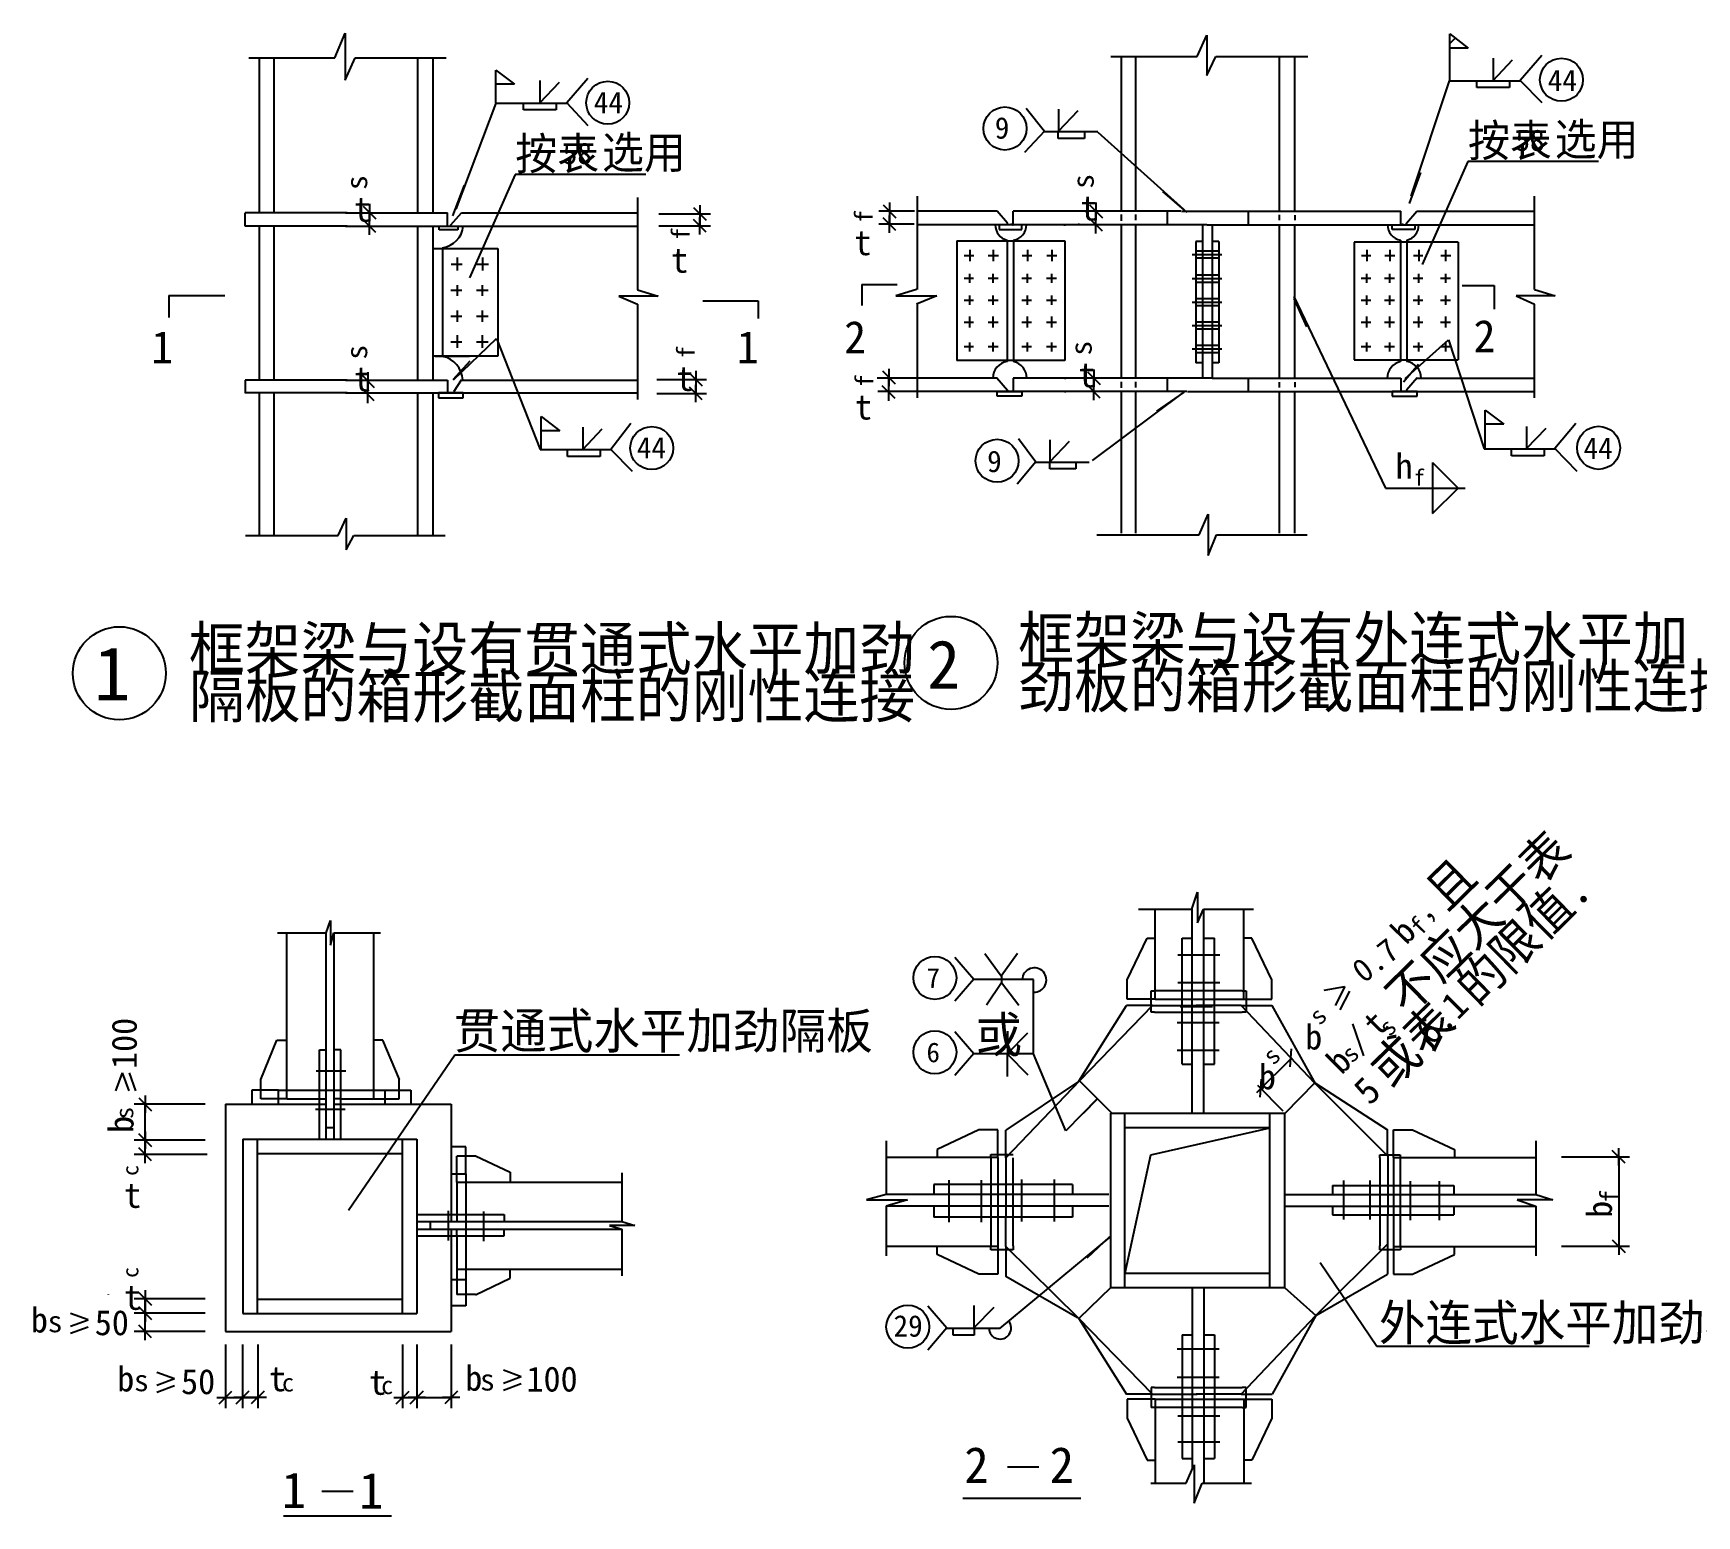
# Model space of a CAD drawing. Header units: metres. Extents: x 2574 to 9904, y 7809 to 11946.
# Drawn here: x 2574 to 7218, y 7809 to 11946 of the extents above; entities that cross this region are included whole.
import ezdxf

# ---------------------------------------------------------------- set-up
doc = ezdxf.new("R2010")
doc.units = ezdxf.units.M
for name, color, linetype in [('BOR', 3, 'Continuous'), ('FRAMING', 2, 'Continuous'), ('HIDDEN', 3, 'Continuous'), ('Z', 4, 'Continuous')]:
    doc.layers.add(name, color=color, linetype=linetype)

# ---------------------------------------------------------------- blocks, each defined once
blk = doc.blocks.new('CC')
blk.add_line((-24.24, 0), (24.24, 0))
at = {"layer": 'FRAMING', "color": 6}
blk.add_line((-17.83, -17.83), (17.83, 17.83), dxfattribs=at)

msp = doc.modelspace()

# ---------------------------------------------------------------- hatches: boundary and pattern name
h = msp.add_hatch()
h.set_pattern_fill('ANSI31', scale=50)
h.paths.add_polyline_path([(6528.82, 11904.52), (6580.38, 11904.52), (6528.82, 11943.9)])
h.paths.add_polyline_path([(6629.66, 10854.3), (6681.22, 10854.3), (6629.66, 10893.68)])
h = msp.add_hatch()
h.set_pattern_fill('ANSI31', scale=50)
h.paths.add_polyline_path([(3866.1, 11842.98), (3866.1, 11803.61), (3917.66, 11803.61)])
h.paths.add_polyline_path([(3992.84, 10836.49), (4044.4, 10836.49), (3992.84, 10875.86)])
at = {"layer": 'HIDDEN'}
h = msp.add_hatch(dxfattribs=at)
h.set_pattern_fill('AR-CONC', scale=20)
h.paths.add_polyline_path([(5622.08, 8486.14), (5622.15, 8486.14), (5693.36, 8814.92), (6027.05, 8890.67), (6027.05, 8891.47), (5622.08, 8891.47)])

# ---------------------------------------------------------------- linework, layer by layer
for p, q in [((3416.1, 11877.72), (3444.69, 11945.94)), ((3444.69, 11945.94), (3444.69, 11815.33)), ((5823.31, 11881.17), (5850.83, 11941.01)), ((5850.83, 11941.01), (5850.83, 11827.76)), ((6528.8, 11944.22), (6580.36, 11904.84)), ((6528.8, 11814.22), (6528.8, 11944.22)), ((6580.36, 11904.84), (6528.8, 11904.84)), ((3176.49, 11877.72), (3416.1, 11877.72)), ((3444.69, 11815.33), (3472.92, 11877.72)), ((3472.92, 11877.72), (3727.01, 11877.72)), ((3866.02, 11843.12), (3917.58, 11803.74)), ((3866.02, 11751.96), (3866.02, 11843.12)), ((5582.62, 11881.17), (5823.31, 11881.17)), ((5850.83, 11827.76), (5875.73, 11881.17)), ((5875.73, 11881.17), (6133.15, 11881.17)), ((6649.75, 11876.31), (6649.75, 11814.22)), ((6649.75, 11814.22), (6704.34, 11871.77)), ((6785.91, 11883.56), (6725.1, 11814.22)), ((3917.58, 11803.74), (3866.02, 11803.74)), ((3988.61, 11814.05), (3988.61, 11751.96)), ((3988.61, 11751.96), (4043.19, 11809.51)), ((4122.89, 11819.72), (4063.95, 11751.96)), ((6421.41, 11491.23), (6528.16, 11813.54)), ((6528.16, 11813.54), (6728.56, 11813.54)), ((6604.39, 11794.51), (6604.39, 11814.22)), ((6695.39, 11814.22), (6695.39, 11794.51)), ((6725.1, 11814.22), (6785.91, 11752.5)), ((3755.3, 11454.71), (3867.01, 11751.28)), ((3867.01, 11751.28), (4067.41, 11751.28)), ((3943.24, 11732.26), (3943.24, 11751.96)), ((4034.24, 11751.96), (4034.24, 11732.26)), ((4063.95, 11751.96), (4122.89, 11688.38)), ((6695.39, 11794.51), (6604.39, 11794.51)), ((4034.24, 11732.26), (3943.24, 11732.26)), ((5346, 11737.38), (5397.76, 11672.44)), ((5436.58, 11734.53), (5436.58, 11672.44)), ((5436.58, 11672.44), (5491.16, 11729.99)), ((5397.76, 11672.44), (5341.98, 11612.96)), ((5396.16, 11671.76), (5546.19, 11671.76)), ((5435.97, 11652.73), (5435.97, 11672.44)), ((5508.79, 11672.44), (5508.79, 11652.73)), ((5546.48, 11670.19), (5795.21, 11447)), ((5508.79, 11652.73), (5435.97, 11652.73)), ((6579.1, 11588.53), (6451.55, 11300.5)), ((3919.38, 11551.93), (3791.83, 11263.89)), ((4261.15, 11487.47), (4261.15, 11229.95)), ((5041.86, 11491.61), (5041.86, 11230.63)), ((6764.12, 11491.61), (6764.12, 11230.63)), ((3512.98, 11446.61), (3512.98, 11447.61)), ((3512.98, 11407.86), (3512.98, 11445.61)), ((4320.57, 11442.38), (4465.49, 11442.38)), ((4435.49, 11443.38), (4435.49, 11444.38)), ((4435.49, 11442.38), (4435.49, 11408.54)), ((5034.95, 11449.21), (4934.59, 11449.21)), ((4964.59, 11450.21), (4964.59, 11451.21)), ((4964.59, 11449.21), (4964.59, 11413.38)), ((5521.37, 11449.03), (5511.22, 11449.03)), ((5541.22, 11450.03), (5541.22, 11451.03)), ((5541.22, 11411.27), (5541.22, 11449.03)), ((3512.98, 11406.86), (3512.98, 11405.86)), ((4320.57, 11408.54), (4465.49, 11408.54)), ((4435.49, 11407.54), (4435.49, 11406.54)), ((5033.57, 11413.38), (4934.59, 11413.38)), ((4964.59, 11412.38), (4964.59, 11411.38)), ((5521.37, 11411.27), (5511.22, 11411.27)), ((5541.22, 11410.27), (5541.22, 11409.27)), ((4318.67, 11212.7), (4209.39, 11212.7)), ((4209.39, 11212.7), (4261.15, 11189.72)), ((4261.15, 11229.95), (4318.67, 11212.7)), ((5040.08, 11230.63), (4982.56, 11213.39)), ((4982.56, 11213.39), (5096.68, 11213.39)), ((5096.68, 11213.39), (5040.08, 11190.4)), ((6093.53, 11211.13), (6349.31, 10676.55)), ((6823.41, 11213.39), (6714.13, 11213.39)), ((6714.13, 11213.39), (6765.9, 11190.4)), ((6765.9, 11230.63), (6823.41, 11213.39)), ((4261.15, 11189.72), (4261.15, 10924.23)), ((5041.86, 11190.4), (5041.86, 10928.37)), ((6764.12, 11190.4), (6764.12, 10928.37)), ((3508.2, 10976.72), (3508.2, 10977.72)), ((3508.2, 10937.97), (3508.2, 10975.72)), ((4314.93, 10980.04), (4454.2, 10980.04)), ((4424.2, 10981.04), (4424.2, 10982.04)), ((4424.2, 10980.04), (4424.2, 10940.57)), ((5174.4, 10983.38), (4930.54, 10983.38)), ((4962.56, 10980.6), (4962.56, 10981.6)), ((4962.56, 10944.64), (4962.56, 10979.6)), ((5515.67, 10983.62), (5505.52, 10983.62)), ((5535.52, 10984.62), (5535.52, 10985.62)), ((5535.52, 10945.86), (5535.52, 10983.62)), ((3508.2, 10936.97), (3508.2, 10935.97)), ((4314.93, 10940.57), (4454.2, 10940.57)), ((4424.2, 10939.57), (4424.2, 10938.57)), ((5176.43, 10946.4), (4932.56, 10946.4)), ((4962.56, 10943.64), (4962.56, 10942.64)), ((5515.67, 10945.86), (5505.52, 10945.86)), ((5531.73, 10753.62), (5789.32, 10946.33)), ((5535.52, 10944.86), (5535.52, 10943.86)), ((6628.01, 10894.09), (6679.57, 10854.72)), ((6628.01, 10786.86), (6628.01, 10894.09)), ((6679.57, 10854.72), (6628.01, 10854.72)), ((6743.41, 10848.95), (6743.41, 10786.86)), ((6743.41, 10786.86), (6798, 10844.4)), ((6881.06, 10856.9), (6822.12, 10786.86)), ((5325, 10814.91), (5373.74, 10749.71)), ((5412.56, 10811.8), (5412.56, 10749.71)), ((5412.56, 10749.71), (5467.15, 10807.26)), ((6625.18, 10786.18), (6825.58, 10786.18)), ((6701.41, 10767.15), (6701.41, 10786.86)), ((6792.41, 10786.86), (6792.41, 10767.15)), ((6822.12, 10786.86), (6884.13, 10724.27)), ((5373.74, 10749.71), (5321.22, 10687.84)), ((5372.15, 10749.03), (5522.18, 10749.03)), ((5411.96, 10730), (5411.96, 10749.71)), ((5484.77, 10730), (5411.96, 10730)), ((5484.77, 10749.71), (5484.77, 10730)), ((6481.17, 10748.23), (6552.56, 10676.94)), ((6481.17, 10748.23), (6481.17, 10605.65)), ((6792.41, 10767.15), (6701.41, 10767.15)), ((6349.31, 10676.55), (6572.35, 10676.55)), ((6481.17, 10605.65), (6552.56, 10676.94)), ((3425.42, 10544.82), (3448.29, 10593.05)), ((3448.29, 10593.05), (3448.29, 10504.59)), ((5829.59, 10546.04), (5854.42, 10603.51)), ((5854.42, 10603.58), (5854.42, 10488.61)), ((3166.48, 10544.82), (3425.42, 10544.82)), ((3448.29, 10504.59), (3469.61, 10544.82)), ((3469.61, 10544.82), (3724.35, 10544.82)), ((5544.07, 10546.04), (5829.59, 10546.04)), ((5854.42, 10488.61), (5877.43, 10546.1)), ((5877.43, 10546.04), (6130.48, 10546.04)), ((5809.14, 9501.96), (5824.56, 9549.37)), ((5824.56, 9549.37), (5824.56, 9463.83)), ((5659.5, 9501.96), (5809.14, 9501.96)), ((5824.56, 9463.83), (5841.51, 9501.96)), ((5841.51, 9501.96), (5980.93, 9501.96)), ((3256.47, 9435.42), (3392.03, 9435.42)), ((3392.03, 9435.42), (3403.92, 9470.35)), ((3403.92, 9470.35), (3403.92, 9401.6)), ((3403.92, 9401.6), (3413.82, 9435.42)), ((3413.82, 9435.42), (3543.83, 9435.42)), ((5628.73, 9304.17), (5684.14, 9420.63)), ((5684.14, 9420.63), (5706.3, 9420.63)), ((5976.59, 9420.63), (5954.43, 9420.63)), ((6032, 9304.17), (5976.59, 9420.63)), ((5199.93, 9305.28), (5147.41, 9367.16)), ((5231.12, 9377.55), (5276.78, 9315.46)), ((5276.78, 9315.46), (5321.89, 9378.38)), ((5199.93, 9306.67), (5147.41, 9244.79)), ((5367.13, 9305.42), (5199.93, 9305.28)), ((5235.7, 9234.67), (5277.75, 9296.76)), ((5277.11, 9315.68), (5277.11, 9296.15)), ((5277.75, 9296.76), (5325.46, 9233.35)), ((5367.13, 9097.87), (5367.13, 9305.42)), ((5628.73, 9250.56), (5628.73, 9304.17)), ((6032, 9250.56), (6032, 9304.17)), ((5706.3, 9250.56), (5628.73, 9250.56)), ((5954.43, 9250.56), (6032, 9250.56)), ((5493.01, 9021.26), (5626.47, 9232.92)), ((5699.13, 9232.92), (5626.47, 9232.92)), ((5946.38, 9232.92), (6032.93, 9232.92)), ((6155.38, 9013.05), (6032.93, 9232.92)), ((5199.93, 9097.73), (5147.41, 9159.61)), ((5294.58, 9161.21), (5294.58, 9099.12)), ((5294.58, 9099.12), (5350.69, 9156.67)), ((3209.5, 9026.62), (3254.38, 9136.47)), ((3254.38, 9136.47), (3281.81, 9136.47)), ((3550.56, 9136.47), (3524.54, 9136.47)), ((3596.85, 9026.62), (3550.56, 9136.47)), ((3454.48, 8661.47), (3750.88, 9095.33)), ((3750.88, 9095.33), (4378.46, 9095.33)), ((5199.93, 9099.12), (5147.41, 9037.24)), ((5367.13, 9097.87), (5199.93, 9097.73)), ((5294.58, 9034.93), (5294.58, 9097.02)), ((5294.58, 9097.02), (5350.69, 9039.47)), ((5456.93, 8883.07), (5367.13, 9097.87)), ((5990.74, 8989.99), (6089.12, 9087.83)), ((3209.5, 8972.65), (3209.5, 9026.62)), ((3595.53, 8972.55), (3595.53, 9026.62)), ((5495.32, 9022.66), (5289.4, 8884.64)), ((6064.17, 8938.16), (5993.44, 9009.97)), ((6151.78, 9016.63), (6355.22, 8885.95)), ((3184.29, 8996.96), (3184.29, 8957.14)), ((3259.24, 8996.96), (3184.29, 8996.96)), ((3282.5, 8972.55), (3210.08, 8972.65)), ((3523.85, 8972.55), (3596.28, 8972.55)), ((3525.44, 8996.96), (3555.74, 8996.96)), ((3555.74, 8996.96), (3628.13, 8996.96)), ((3628.13, 8996.87), (3628.13, 8957.14)), ((5544.11, 8972.72), (5456.93, 8883.07)), ((3053.96, 8957.12), (2856.45, 8957.12)), ((2886.45, 8958.12), (2886.45, 8959.12)), ((2886.45, 8857.19), (2886.45, 8957.12)), ((3392.05, 8892.59), (3413.74, 8892.59)), ((5213.97, 8886.12), (5097.5, 8830.7)), ((5267.58, 8886.12), (5213.97, 8886.12)), ((5267.58, 8808.54), (5267.58, 8886.12)), ((5289.4, 8807.86), (5289.4, 8884.64)), ((6027.05, 8890.67), (5693.36, 8814.92)), ((6355.22, 8813.68), (6355.22, 8885.95)), ((6371.72, 8886.12), (6425.33, 8886.12)), ((6371.72, 8808.54), (6371.72, 8886.12)), ((6425.33, 8886.12), (6541.79, 8830.7)), ((3053.96, 8857.19), (2856.45, 8857.19)), ((2886.45, 8858.19), (2886.45, 8859.19)), ((2886.45, 8817.43), (2886.45, 8857.19)), ((2886.45, 8856.19), (2886.45, 8855.19)), ((3781.55, 8838.2), (3741.49, 8838.2)), ((3781.55, 8762.59), (3781.55, 8838.2)), ((4955.89, 8855.34), (4955.89, 8705.48)), ((5097.5, 8830.7), (5097.5, 8808.54)), ((6541.79, 8830.7), (6541.79, 8808.54)), ((6769.15, 8855.34), (6769.15, 8705.16)), ((3059.65, 8817.43), (2856.45, 8817.43)), ((2886.45, 8816.43), (2886.45, 8815.43)), ((3757.23, 8812.99), (3808.56, 8812.99)), ((3757.23, 8739.99), (3757.23, 8812.42)), ((3808.56, 8812.99), (3905.82, 8768.11)), ((5693.36, 8814.92), (5622.14, 8486.07)), ((6841.33, 8810.3), (7030.58, 8810.3)), ((7000.58, 8809.3), (7000.58, 8561.86)), ((3905.82, 8768.11), (3905.82, 8740.68)), ((4217.36, 8766.02), (4217.36, 8630.06)), ((4955.89, 8705.48), (4900.35, 8690.01)), ((4900.35, 8690.01), (5015.36, 8690.01)), ((5015.36, 8690.01), (4955.89, 8672.87)), ((6717.09, 8690.09), (6769.15, 8672.87)), ((6816.68, 8690.09), (6717.09, 8690.09)), ((6769.15, 8705.16), (6816.68, 8690.09)), ((4955.89, 8672.87), (4955.89, 8533.91)), ((6769.15, 8672.87), (6769.15, 8533.91)), ((3682.13, 8630.44), (3682.13, 8608.76)), ((4183.23, 8619.05), (4217.36, 8608.66)), ((4253.39, 8619.05), (4183.23, 8619.05)), ((4217.36, 8630.06), (4253.39, 8619.05)), ((4217.36, 8608.66), (4217.36, 8478.66)), ((5097.5, 8538.25), (5097.5, 8560.42)), ((5267.58, 8560.42), (5267.58, 8482.84)), ((5272.41, 8331.79), (5582.25, 8588.53)), ((5289.4, 8560.27), (5289.4, 8476.09)), ((6355.22, 8567.19), (6355.22, 8483.01)), ((6371.72, 8560.42), (6371.72, 8482.84)), ((6541.79, 8538.25), (6541.79, 8560.42)), ((6841.33, 8560.86), (7030.58, 8560.86)), ((5213.97, 8482.84), (5097.5, 8538.25)), ((6167.22, 8515.43), (6325.3, 8282.37)), ((6425.33, 8482.84), (6541.79, 8538.25)), ((3757.23, 8498.64), (3757.23, 8426.21)), ((3781.55, 8468.01), (3781.55, 8394.36)), ((3808.56, 8425.64), (3905.82, 8471.93)), ((3905.82, 8471.93), (3905.82, 8497.95)), ((5267.58, 8482.84), (5213.97, 8482.84)), ((5489.25, 8360.92), (5289.4, 8476.09)), ((6155.37, 8367.84), (6355.22, 8483.01)), ((6371.72, 8482.84), (6425.33, 8482.84)), ((2784.8, 8426.58), (2784.8, 8427.58)), ((3053.96, 8414.08), (2856.45, 8414.08)), ((2886.45, 8374.32), (2886.45, 8414.08)), ((3757.23, 8426.96), (3808.56, 8426.96)), ((3053.96, 8374.32), (2856.45, 8374.32)), ((2886.45, 8375.32), (2886.45, 8376.32)), ((2886.45, 8323.19), (2886.45, 8374.32)), ((2886.45, 8373.32), (2886.45, 8372.32)), ((3781.55, 8394.36), (3741.49, 8394.36)), ((5124.53, 8331.87), (5072.01, 8393.75)), ((5200.47, 8395.35), (5200.47, 8333.26)), ((5200.47, 8333.26), (5256.59, 8390.81)), ((5493.01, 8359.61), (5626.47, 8147.96)), ((6155.38, 8367.83), (6032.93, 8147.96)), ((3053.96, 8323.19), (2856.45, 8323.19)), ((2886.45, 8322.19), (2886.45, 8321.19)), ((5124.53, 8333.26), (5072.01, 8271.38)), ((5122.93, 8332.58), (5272.96, 8332.58)), ((5142.28, 8312.67), (5142.28, 8332.38)), ((5200.86, 8332.38), (5200.86, 8312.67)), ((3111.18, 8286.97), (3111.18, 8109.06)), ((3158.5, 8286.97), (3158.5, 8109.06)), ((3200.93, 8286.97), (3200.93, 8109.06)), ((3605.61, 8286.97), (3605.61, 8109.06)), ((3644.78, 8286.97), (3644.78, 8109.06)), ((3741.14, 8286.97), (3741.14, 8109.06)), ((5200.86, 8312.67), (5142.28, 8312.67)), ((6325.3, 8282.37), (6918.11, 8282.37)), ((3110.18, 8139.06), (3109.18, 8139.06)), ((3111.18, 8139.06), (3158.5, 8139.06)), ((3157.5, 8139.06), (3156.5, 8139.06)), ((3158.5, 8139.06), (3200.93, 8139.06)), ((3159.5, 8139.06), (3160.5, 8139.06)), ((3201.93, 8139.06), (3202.93, 8139.06)), ((3604.61, 8139.06), (3603.61, 8139.06)), ((3605.61, 8139.06), (3644.78, 8139.06)), ((3643.78, 8139.06), (3642.78, 8139.06)), ((3644.78, 8139.06), (3741.14, 8139.06)), ((3645.78, 8139.06), (3646.78, 8139.06)), ((3742.14, 8139.06), (3743.14, 8139.06)), ((5699.13, 8147.96), (5626.47, 8147.96)), ((5628.73, 8134.46), (5628.73, 8080.84)), ((5706.3, 8134.46), (5628.73, 8134.46)), ((5946.38, 8147.96), (6032.93, 8147.96)), ((5954.43, 8134.46), (6032, 8134.46)), ((6032, 8134.46), (6032, 8080.84)), ((5628.73, 8080.84), (5684.14, 7964.38)), ((6032, 8080.84), (5976.59, 7964.38)), ((5684.14, 7964.38), (5706.3, 7964.38)), ((5792.73, 7899.5), (5815.29, 7950.98)), ((5815.29, 7950.98), (5815.29, 7843.54)), ((5976.59, 7964.38), (5954.43, 7964.38)), ((5694.23, 7899.5), (5792.73, 7899.5)), ((5815.29, 7843.54), (5837.85, 7899.5)), ((5837.85, 7899.5), (5975.15, 7899.5))]:
    msp.add_line(p, q)
for points in [[(5506.25, 8932.2), (5545.11, 8972.58)], [(5516.96, 8528.29), (5579.9, 8588.53)]]:
    msp.add_lwpolyline(points)
for centre in [(6840.84, 11816.08), (4178.26, 11752.09), (5287.17, 11680.22), (4301.07, 10788.32), (6944.31, 10789.06), (5265.18, 10752.82), (5091.37, 9309.77), (5091.37, 9102.22)]:
    msp.add_circle(centre, 60.02)
for centre, radius, start, end in [((5369.18, 9303.94), 33.8, 266.52, 177.54), ((5273.37, 8332.88), 30.98, 180.56, 38.79)]:
    msp.add_arc(centre, radius, start, end)
at = {"layer": 'BOR'}
for p, q in [((5188.72, 11341.19), (5188.72, 11310.23)), ((5254.39, 11341.19), (5254.39, 11310.23)), ((5350.29, 11341.19), (5350.29, 11310.23)), ((5417.81, 11341.19), (5417.81, 11310.23)), ((6297.46, 11341.19), (6297.46, 11310.23)), ((6361.28, 11341.19), (6361.28, 11310.23)), ((6442.49, 11341.19), (6442.49, 11310.23)), ((6517.41, 11341.19), (6517.41, 11310.23)), ((3740.64, 11302.08), (3771.76, 11302.08)), ((3758.21, 11320.41), (3758.21, 11284.2)), ((3812.52, 11302.08), (3845.19, 11302.08)), ((3828.52, 11320.41), (3828.52, 11284.2)), ((5173.7, 11325.52), (5200.3, 11325.52)), ((5240.7, 11325.52), (5268.64, 11325.52)), ((5335.27, 11325.52), (5361.87, 11325.52)), ((5404.12, 11325.52), (5432.06, 11325.52)), ((5809.78, 11328.76), (5892.28, 11328.76)), ((6282.44, 11325.52), (6309.05, 11325.52)), ((6347.59, 11325.52), (6375.53, 11325.52)), ((6427.47, 11325.52), (6454.08, 11325.52)), ((6503.73, 11325.52), (6531.66, 11325.52)), ((3757.37, 11242.6), (3757.37, 11213)), ((3827.68, 11242.6), (3827.68, 11213)), ((5172.98, 11262.94), (5199.58, 11262.94)), ((5188, 11274.67), (5188, 11249.35)), ((5239.99, 11262.94), (5267.92, 11262.94)), ((5253.67, 11274.67), (5253.67, 11249.35)), ((5334.55, 11262.94), (5361.16, 11262.94)), ((5349.57, 11274.67), (5349.57, 11249.35)), ((5403.4, 11262.94), (5431.34, 11262.94)), ((5417.09, 11274.67), (5417.09, 11249.35)), ((5809.78, 11261.91), (5892.28, 11261.91)), ((6281.73, 11262.94), (6308.33, 11262.94)), ((6296.74, 11274.67), (6296.74, 11249.35)), ((6346.88, 11262.94), (6374.81, 11262.94)), ((6360.56, 11274.67), (6360.56, 11249.35)), ((6426.75, 11262.94), (6453.36, 11262.94)), ((6441.77, 11274.67), (6441.77, 11249.35)), ((6503.01, 11262.94), (6530.94, 11262.94)), ((6516.69, 11274.67), (6516.69, 11249.35)), ((3739.8, 11228.88), (3770.92, 11228.88)), ((3811.68, 11228.88), (3844.35, 11228.88)), ((5172.98, 11201.07), (5199.58, 11201.07)), ((5188, 11214.51), (5188, 11187.86)), ((5239.99, 11201.07), (5267.92, 11201.07)), ((5253.67, 11214.51), (5253.67, 11187.86)), ((5334.55, 11201.07), (5361.16, 11201.07)), ((5349.57, 11214.51), (5349.57, 11187.86)), ((5403.4, 11201.07), (5431.34, 11201.07)), ((5417.09, 11214.51), (5417.09, 11187.86)), ((5809.78, 11195.88), (5892.28, 11195.88)), ((6281.73, 11201.07), (6308.33, 11201.07)), ((6296.74, 11214.51), (6296.74, 11187.86)), ((6346.88, 11201.07), (6374.81, 11201.07)), ((6360.56, 11214.51), (6360.56, 11187.86)), ((6426.75, 11201.07), (6453.36, 11201.07)), ((6441.77, 11214.51), (6441.77, 11187.86)), ((6503.01, 11201.07), (6530.94, 11201.07)), ((6516.69, 11214.51), (6516.69, 11187.86)), ((3739.8, 11156.53), (3770.92, 11156.53)), ((3757.37, 11172.24), (3757.37, 11141.08)), ((3811.68, 11156.53), (3844.35, 11156.53)), ((3827.68, 11172.24), (3827.68, 11141.08)), ((5188, 11155.79), (5188, 11125.14)), ((5253.67, 11155.79), (5253.67, 11125.14)), ((5349.57, 11155.79), (5349.57, 11125.14)), ((5417.09, 11155.79), (5417.09, 11125.14)), ((6296.74, 11155.79), (6296.74, 11125.14)), ((6360.56, 11155.79), (6360.56, 11125.14)), ((6441.77, 11155.79), (6441.77, 11125.14)), ((6516.69, 11155.79), (6516.69, 11125.14)), ((3757.37, 11103.56), (3757.37, 11067.72)), ((3827.68, 11103.56), (3827.68, 11067.72)), ((5172.98, 11139.86), (5199.58, 11139.86)), ((5239.99, 11139.86), (5267.92, 11139.86)), ((5334.55, 11139.86), (5361.16, 11139.86)), ((5403.4, 11139.86), (5431.34, 11139.86)), ((5809.78, 11130.67), (5892.28, 11130.67)), ((6281.73, 11139.86), (6308.33, 11139.86)), ((6346.88, 11139.86), (6374.81, 11139.86)), ((6426.75, 11139.86), (6453.36, 11139.86)), ((6503.01, 11139.86), (6530.94, 11139.86)), ((3739.8, 11084.93), (3770.92, 11084.93)), ((3811.68, 11084.93), (3844.35, 11084.93)), ((5172.98, 11071.45), (5199.58, 11071.45)), ((5188, 11083.18), (5188, 11057.86)), ((5239.99, 11071.45), (5267.92, 11071.45)), ((5253.67, 11083.18), (5253.67, 11057.86)), ((5334.55, 11071.45), (5361.16, 11071.45)), ((5349.57, 11083.18), (5349.57, 11057.86)), ((5403.4, 11071.45), (5431.34, 11071.45)), ((5417.09, 11083.18), (5417.09, 11057.86)), ((5809.78, 11065.05), (5892.28, 11065.05)), ((6281.73, 11071.45), (6308.33, 11071.45)), ((6296.74, 11083.18), (6296.74, 11057.86)), ((6346.88, 11071.45), (6374.81, 11071.45)), ((6360.56, 11083.18), (6360.56, 11057.86)), ((6426.75, 11071.45), (6453.36, 11071.45)), ((6441.77, 11083.18), (6441.77, 11057.86)), ((6503.01, 11071.45), (6530.94, 11071.45)), ((6516.69, 11083.18), (6516.69, 11057.86)), ((5769.31, 9373.9), (5887.12, 9373.9)), ((5769.31, 9297.02), (5887.12, 9297.02)), ((5767.47, 9185.42), (5885.28, 9185.42)), ((5767.47, 9108.53), (5885.28, 9108.53)), ((3364.39, 9050.53), (3447.07, 9050.53)), ((3362.68, 8943.72), (3445.36, 8943.72)), ((5310.45, 8682.15), (5310.45, 8807.78)), ((5130.58, 8745.53), (5130.58, 8627.73)), ((5221.12, 8745.53), (5221.12, 8627.73)), ((5333.62, 8747.37), (5333.62, 8629.57)), ((5424.12, 8747.37), (5424.12, 8629.57)), ((6232.26, 8744.33), (6232.26, 8635.64)), ((6305.84, 8744.33), (6305.84, 8635.64)), ((6418.17, 8742.5), (6418.17, 8633.8)), ((6499.75, 8742.5), (6499.75, 8633.8)), ((3733.03, 8659.82), (3733.03, 8577.13)), ((3831.73, 8658.1), (3831.73, 8575.42)), ((5767.47, 8274.34), (5885.28, 8274.34)), ((5767.47, 8195.46), (5885.28, 8195.46)), ((5769.31, 8088), (5887.12, 8088)), ((5769.31, 8014.92), (5887.12, 8014.92))]:
    msp.add_line(p, q, dxfattribs=at)
for centre, radius in [((5305.25, 11412.43), 0.62), ((6397.21, 11412.43), 0.62), ((5136.64, 10188.89), 129.85), ((2814.79, 10159.98), 129.85)]:
    msp.add_circle(centre, radius, dxfattribs=at)
at = {"layer": 'FRAMING'}
for p, q in [((3205.4, 11877.72), (3205.4, 11445.07)), ((3689.78, 11877.72), (3689.78, 11445.07)), ((5611.53, 11881.17), (5611.53, 11448.93)), ((6095.91, 11881.17), (6095.91, 11449.21)), ((6579.48, 11589.46), (6944.41, 11589.46)), ((3919.76, 11552.86), (4284.7, 11552.86)), ((3165.95, 11407.44), (3165.95, 11445.15)), ((3450.86, 11445.07), (3165.95, 11445.07)), ((3445.83, 11445.07), (3730.75, 11445.07)), ((3730.75, 11407.32), (3730.75, 11445.15)), ((3740.01, 11411.19), (3769.74, 11445.07)), ((3769.74, 11445.07), (4261.15, 11445.07)), ((5265.48, 11449.21), (5041.86, 11449.21)), ((5294.52, 11415.59), (5265.48, 11449.21)), ((5309.91, 11411.72), (5309.91, 11449.29)), ((5778.27, 11449.21), (5309.91, 11449.21)), ((5463.42, 11449.21), (5459.55, 11449.21)), ((5611.53, 11439.93), (5611.53, 11422.76)), ((5739.86, 11448.42), (5739.86, 11411.84)), ((5779.75, 11449.21), (6392.55, 11449.21)), ((5966.39, 11448.42), (5966.39, 11411.84)), ((6096.29, 11438.64), (6096.29, 11424.7)), ((6392.55, 11411.72), (6392.55, 11449.29)), ((6407.94, 11415.59), (6436.98, 11449.21)), ((6436.98, 11449.21), (6764.12, 11449.21)), ((3450.89, 11407.44), (3165.95, 11407.44)), ((3205.4, 11407.44), (3205.4, 10977.59)), ((3445.8, 11407.44), (4261.15, 11407.44)), ((3689.78, 11407.44), (3689.78, 10977.59)), ((3707.46, 11397.62), (3707.46, 11407.32)), ((3759.85, 11397.78), (3707.7, 11397.78)), ((3727.37, 11407.43), (3760.75, 11407.43)), ((3732.45, 11407.32), (3730.75, 11407.32)), ((3740.01, 11407.49), (3740.01, 11411.19)), ((3759.85, 11407.43), (3759.85, 11397.78)), ((5850.52, 11411.84), (5041.86, 11411.84)), ((5313.29, 11411.83), (5270.23, 11411.83)), ((5271.13, 11411.83), (5271.13, 11398.53)), ((5271.13, 11398.53), (5333.85, 11398.53)), ((5294.52, 11411.89), (5294.52, 11415.59)), ((5308.21, 11411.72), (5309.91, 11411.72)), ((5334.1, 11398.37), (5334.1, 11411.72)), ((5451.86, 11411.84), (5455.76, 11411.84)), ((5463.45, 11411.84), (5459.55, 11411.84)), ((5483.53, 11411.85), (5487.43, 11411.85)), ((5495.12, 11411.85), (5491.22, 11411.85)), ((5611.53, 11411.84), (5611.53, 10983.66)), ((5839.06, 11412.09), (5839.06, 10983.4)), ((5851.94, 11411.84), (6764.12, 11411.84)), ((5865.89, 11412.09), (5865.89, 10983.66)), ((6095.91, 11411.84), (6095.91, 10983.66)), ((6368.36, 11398.37), (6368.36, 11411.72)), ((6431.33, 11398.53), (6368.61, 11398.53)), ((6389.17, 11411.83), (6432.23, 11411.83)), ((6394.25, 11411.72), (6392.55, 11411.72)), ((6407.94, 11411.89), (6407.94, 11415.59)), ((6431.33, 11411.83), (6431.33, 11398.53)), ((3689.78, 11345.41), (3871.76, 11345.41)), ((3871.76, 11345.41), (3871.76, 11044.87)), ((5152.93, 11366.41), (5454.12, 11366.41)), ((5152.93, 11366.41), (5152.93, 11032.72)), ((5454.12, 11366.41), (5454.12, 11032.72)), ((5839.06, 11364.91), (5820.15, 11364.91)), ((5820.15, 11364.91), (5820.15, 11026.12)), ((5820.15, 11339.01), (5883.84, 11339.01)), ((5883.84, 11364.91), (5865.89, 11364.91)), ((5883.84, 11364.91), (5883.84, 11026.12)), ((6552.69, 11362.91), (6261.89, 11362.91)), ((6261.89, 11362.91), (6261.89, 11035.06)), ((6552.69, 11362.91), (6552.69, 11035.06)), ((5820.15, 11319.21), (5883.84, 11319.21)), ((4887.7, 11245.16), (4887.7, 11186.51)), ((4887.7, 11245.16), (4986.66, 11245.16)), ((5820.15, 11271.63), (5883.84, 11271.63)), ((5820.15, 11251.82), (5883.84, 11251.82)), ((6563.24, 11241.85), (6653.2, 11241.85)), ((6653.2, 11241.85), (6653.2, 11175.62)), ((2952.68, 11214.54), (3109.62, 11214.54)), ((2952.68, 11214.54), (2952.68, 11153.06)), ((4443.23, 11199.03), (4598.51, 11199.03)), ((4598.51, 11199.03), (4598.51, 11149.84)), ((5820.15, 11206.12), (5883.84, 11206.12)), ((5820.15, 11186.31), (5883.84, 11186.31)), ((5820.15, 11140.68), (5883.84, 11140.68)), ((5820.15, 11120.88), (5883.84, 11120.88)), ((5820.15, 11075.17), (5883.84, 11075.17)), ((5820.15, 11055.37), (5883.84, 11055.37)), ((3871.76, 11044.87), (3693.59, 11044.87)), ((3696.52, 11044.87), (3792.37, 11044.87)), ((5454.12, 11032.72), (5152.93, 11032.72)), ((5839.06, 11026.12), (5820.15, 11026.12)), ((5883.84, 11026.12), (5865.89, 11026.12)), ((6261.89, 11035.06), (6552.69, 11035.06)), ((3165.95, 10977.71), (3165.95, 10942.07)), ((3450.89, 10977.59), (3165.95, 10977.59)), ((3445.8, 10977.59), (3730.75, 10977.59)), ((3730.75, 10977.71), (3730.75, 10942.07)), ((3768.82, 10977.9), (3748.41, 10946.1)), ((3768.44, 10977.59), (4261.15, 10977.59)), ((5265.17, 10983.66), (5041.86, 10983.66)), ((5264.79, 10983.97), (5294.52, 10950.24)), ((5309.91, 10983.78), (5309.91, 10946.21)), ((5865.89, 10983.66), (5309.91, 10983.66)), ((5453.56, 10983.66), (5457.46, 10983.66)), ((5465.15, 10983.66), (5461.25, 10983.66)), ((5611.53, 10973.4), (5611.53, 10956.23)), ((5739.86, 10983.66), (5739.86, 10946.34)), ((5865.89, 10983.66), (6392.55, 10983.66)), ((5966.39, 10983.66), (5966.39, 10946.34)), ((6096.29, 10972.11), (6096.29, 10958.16)), ((6392.55, 10983.78), (6392.55, 10946.21)), ((6437.67, 10983.97), (6407.94, 10950.24)), ((6437.29, 10983.66), (6764.12, 10983.66)), ((3450.86, 10942.14), (3165.95, 10942.14)), ((3205.4, 10942.14), (3205.4, 10544.82)), ((3445.83, 10942.14), (3730.75, 10942.14)), ((3689.78, 10942.14), (3689.78, 10544.82)), ((3774.47, 10942.12), (3705.95, 10942.12)), ((3705.95, 10942.12), (3705.95, 10928.2)), ((3705.95, 10928.2), (3774.47, 10928.2)), ((3730.75, 10942.14), (4261.15, 10942.14)), ((3748.38, 10945.96), (3748.38, 10941.98)), ((3774.47, 10928.2), (3774.47, 10942.12)), ((5309.91, 10946.28), (5041.86, 10946.28)), ((5264.94, 10933.08), (5264.94, 10946.26)), ((5264.94, 10946.26), (5333.97, 10946.26)), ((5333.97, 10933.08), (5264.94, 10933.08)), ((5294.55, 10950.1), (5294.55, 10946.12)), ((5794.93, 10946.28), (5309.91, 10946.28)), ((5333.97, 10946.26), (5333.97, 10933.08)), ((5453.59, 10946.28), (5457.46, 10946.28)), ((5465.12, 10946.28), (5461.25, 10946.28)), ((5611.53, 10946.28), (5611.53, 10551.07)), ((5796.42, 10946.28), (6392.55, 10946.28)), ((6095.91, 10946.28), (6095.91, 10551.07)), ((6437.52, 10946.26), (6368.49, 10946.26)), ((6368.49, 10946.26), (6368.49, 10933.08)), ((6368.49, 10933.08), (6437.52, 10933.08)), ((6392.55, 10946.28), (6764.12, 10946.28)), ((6407.91, 10950.1), (6407.91, 10946.12)), ((6437.52, 10933.08), (6437.52, 10946.26)), ((5706.3, 9250.56), (5706.3, 9502.54)), ((5809.88, 8934.38), (5809.44, 9502.71)), ((5842.33, 8934.38), (5841.89, 9501.96)), ((5954.43, 9250.56), (5954.43, 9501.96)), ((3282.35, 8972.46), (3282.35, 9435.42)), ((3392.31, 8959.54), (3392.31, 9436.52)), ((3414.24, 8959.54), (3414.24, 9435.42)), ((3525.35, 8972.46), (3525.35, 9435.42)), ((5781.66, 9068.71), (5781.66, 9420.44)), ((5781.66, 9420.44), (5809.44, 9420.44)), ((5841.89, 9420.44), (5872.29, 9420.44)), ((5872.29, 9068.71), (5872.29, 9420.44)), ((5695.03, 9214.22), (5695.03, 9273.42)), ((5695.03, 9273.42), (5704.21, 9273.42)), ((5706.3, 9250.56), (5781.66, 9250.56)), ((5872.29, 9250.56), (5954.43, 9250.56)), ((5949.69, 9273.71), (5960.71, 9273.71)), ((5960.71, 9273.71), (5960.71, 9214.29)), ((5699.13, 9232.92), (5495.32, 9022.65)), ((5704.21, 9214.22), (5695.03, 9214.22)), ((5699.13, 9232.92), (5824.13, 9232.92)), ((5699.13, 9232.92), (5824.13, 9232.92)), ((5946.38, 9232.92), (5821.38, 9232.92)), ((5946.38, 9232.92), (6151.77, 9016.62)), ((5960.71, 9214.29), (5949.69, 9214.29)), ((3373.3, 8959.54), (3373.3, 9108.81)), ((3373.3, 9108.81), (3391.65, 9108.81)), ((3432.78, 9108.81), (3414.43, 9108.81)), ((3432.78, 8959.54), (3432.78, 9108.81)), ((6083.74, 9061.2), (6087.13, 9111.53)), ((5781.66, 9068.71), (5809.44, 9068.71)), ((5841.89, 9068.71), (5872.29, 9068.71)), ((5495.32, 9022.66), (5289.4, 8807.86)), ((5585.76, 8931.95), (5495.32, 9022.65)), ((6002.47, 9027), (5999.08, 8976.67)), ((6069.33, 8931.95), (6151.78, 9016.63)), ((6151.41, 9017), (6355.22, 8813.68)), ((3259.24, 8996.96), (3282.39, 8996.96)), ((3259.24, 8957.14), (3259.24, 8996.96)), ((3283, 8972.5), (3373.3, 8972.5)), ((3432.78, 8972.5), (3525.35, 8972.5)), ((3555.74, 8996.96), (3555.74, 8957.14)), ((3110.84, 8957.14), (3392.31, 8957.14)), ((3110.84, 8957.14), (3110.84, 8322.79)), ((3373.3, 8859.74), (3373.3, 8959.49)), ((3392.31, 8859.74), (3392.31, 8959.54)), ((3414.24, 8859.74), (3414.24, 8959.49)), ((3414.24, 8957.14), (3741.43, 8957.14)), ((3432.78, 8859.74), (3432.78, 8959.49)), ((3741.43, 8957.14), (3741.43, 8649.19)), ((5581.58, 8932.35), (6067.55, 8932.35)), ((5581.58, 8932.35), (5581.58, 8446.2)), ((5622.08, 8446.2), (5622.08, 8932.35)), ((6027.05, 8446.2), (6027.05, 8932.35)), ((6067.55, 8932.35), (6067.55, 8446.2)), ((6027.05, 8891.47), (5622.1, 8891.47)), ((3159.44, 8859.74), (3645.41, 8859.74)), ((3159.44, 8859.74), (3159.44, 8373.59)), ((3199.94, 8373.59), (3199.94, 8859.74)), ((3604.91, 8373.59), (3604.91, 8859.74)), ((3645.41, 8859.74), (3645.41, 8373.59)), ((3604.91, 8818.86), (3199.96, 8818.86)), ((5267.58, 8808.54), (4955.3, 8808.54)), ((5247.51, 8807.78), (5247.51, 8816.96)), ((5247.51, 8816.96), (5310.16, 8816.96)), ((5267.58, 8808.54), (5267.58, 8733.19)), ((5289.4, 8807.86), (5289.4, 8732.06)), ((6333.72, 8816.41), (6390.69, 8816.41)), ((6333.72, 8807.23), (6333.72, 8816.41)), ((6355.59, 8814.27), (6355.59, 8730.15)), ((6371.72, 8808.54), (6769.73, 8808.54)), ((6371.72, 8808.54), (6371.72, 8730.15)), ((6390.69, 8816.41), (6390.69, 8807.23)), ((3741.46, 8763.26), (3781.64, 8763.26)), ((3757.14, 8740.14), (4217.36, 8740.14)), ((3757.19, 8739.49), (3757.19, 8649.19)), ((3781.64, 8763.26), (3781.64, 8740.1)), ((5475.63, 8733.19), (5088.62, 8733.19)), ((5088.62, 8733.19), (5088.62, 8705.4)), ((5475.63, 8733.19), (5475.63, 8705.4)), ((5577.42, 8705.4), (4955.89, 8705.4)), ((6067.55, 8705.4), (6769.15, 8705.4)), ((6201.56, 8730.15), (6540.71, 8730.15)), ((6201.56, 8730.15), (6201.56, 8705.4)), ((6540.71, 8730.15), (6540.71, 8705.4)), ((3645.41, 8649.19), (3741.43, 8649.19)), ((3741.48, 8649.19), (3889.04, 8649.19)), ((3889.04, 8649.19), (3889.04, 8630.85)), ((5577.42, 8672.96), (4955.89, 8672.96)), ((5088.62, 8672.96), (5088.62, 8642.55)), ((5475.63, 8642.55), (5088.62, 8642.55)), ((5267.58, 8642.55), (5267.58, 8560.42)), ((5289.4, 8560.27), (5289.4, 8643.02)), ((5475.63, 8672.96), (5475.63, 8642.55)), ((6067.55, 8672.96), (6769.15, 8672.96)), ((6201.56, 8672.96), (6201.56, 8648.63)), ((6201.56, 8648.63), (6540.71, 8648.63)), ((6355.59, 8562.77), (6355.59, 8648.63)), ((6371.72, 8648.63), (6371.72, 8560.42)), ((6540.71, 8672.96), (6540.71, 8648.63)), ((3645.41, 8608.25), (3741.43, 8608.25)), ((3645.46, 8630.18), (3741.48, 8630.18)), ((3741.48, 8630.18), (4217.36, 8630.18)), ((3741.48, 8608.25), (4217.36, 8608.25)), ((3889.04, 8589.72), (3889.04, 8608.06)), ((3645.41, 8589.72), (3741.43, 8589.72)), ((3741.43, 8589.72), (3741.43, 8322.79)), ((3741.48, 8589.72), (3889.04, 8589.72)), ((3757.19, 8589.72), (3757.19, 8497.14)), ((5267.58, 8560.42), (4955.89, 8560.42)), ((5247.58, 8551.28), (5247.58, 8562.3)), ((5310.45, 8551.28), (5247.58, 8551.28)), ((5493.01, 8359.61), (5289.4, 8560.27)), ((5310.45, 8562.3), (5310.45, 8551.28)), ((6155.37, 8367.84), (6355.22, 8567.19)), ((6333.79, 8550.73), (6333.79, 8561.75)), ((6390.98, 8550.73), (6333.79, 8550.73)), ((6371.72, 8560.42), (6769.15, 8560.42)), ((6390.98, 8561.75), (6390.98, 8550.73)), ((3781.9, 8466.76), (3741.46, 8466.76)), ((3757.14, 8497.14), (4217.36, 8497.14)), ((3781.9, 8497.1), (3781.9, 8497.14)), ((3781.9, 8497.1), (3781.9, 8466.76)), ((5622.1, 8486.14), (6027.05, 8486.14)), ((3199.96, 8413.54), (3604.91, 8413.54)), ((5582.57, 8445.93), (5493.01, 8359.61)), ((5581.58, 8446.2), (6067.55, 8446.2)), ((5809.88, 8446.5), (5809.47, 7937.7)), ((5842.33, 8446.5), (5841.89, 7899.64)), ((6067.71, 8445.93), (6155.38, 8367.83)), ((3159.44, 8373.59), (3645.41, 8373.59)), ((5699.13, 8147.96), (5493.01, 8359.61)), ((5946.38, 8147.96), (6155.38, 8367.83)), ((3110.84, 8322.79), (3741.43, 8322.79)), ((5781.66, 8314.16), (5781.66, 7968.38)), ((5781.66, 8314.16), (5809.44, 8314.16)), ((5841.89, 8314.16), (5872.29, 8314.16)), ((5872.29, 8314.16), (5872.29, 7968.38)), ((5695.03, 8166.65), (5695.03, 8111.3)), ((5704.21, 8166.65), (5695.03, 8166.65)), ((5699.13, 8147.96), (5824.13, 8147.96)), ((5699.13, 8147.96), (5824.13, 8147.96)), ((5706.3, 8134.46), (5706.3, 7899.05)), ((5706.3, 8134.46), (5781.66, 8134.46)), ((5946.38, 8147.96), (5821.38, 8147.96)), ((5872.29, 8134.46), (5954.43, 8134.46)), ((5960.71, 8166.58), (5949.69, 8166.58)), ((5954.43, 8134.46), (5954.43, 7899.64)), ((5960.71, 8111.3), (5960.71, 8166.58)), ((5706.22, 8111.3), (5695.03, 8111.3)), ((5949.69, 8111.3), (5960.71, 8111.3)), ((5293.93, 7945.46), (5381.63, 7945.46)), ((5781.66, 7968.38), (5809.44, 7968.38)), ((5841.89, 7968.38), (5872.29, 7968.38)), ((3379.69, 7877.24), (3450.43, 7877.24)), ((3396.98, 7877.24), (3467.73, 7877.24)), ((5169.24, 7858.3), (5498.97, 7858.3)), ((3272.63, 7808.93), (3574.73, 7808.93))]:
    msp.add_line(p, q, dxfattribs=at)
for centre, radius, start, end in [((3706.07, 11415.31), 69.17, 279.34, 353.47), ((5303.38, 11411.19), 43.59, 179.14, 256.91), ((5303.38, 11411.19), 43.59, 280.36, 0.86), ((6399.08, 11411.19), 43.59, 179.14, 259.64), ((6399.08, 11411.19), 43.59, 283.09, 0.86), ((3701.95, 10973.87), 72, 3.87, 77.73), ((5300.62, 10983.6), 47.24, 98.65, 179.94), ((5300.62, 10983.6), 47.24, 0.06, 77.02), ((6401.84, 10983.6), 47.24, 102.98, 179.94), ((6401.84, 10983.6), 47.24, 0.06, 81.35)]:
    msp.add_arc(centre, radius, start, end, dxfattribs=at)
at = {"layer": 'HIDDEN'}
for p, q in [((3245.9, 11877.72), (3245.9, 11445.07)), ((3646.76, 11877.72), (3646.76, 11445.07)), ((5652.03, 11881.17), (5652.03, 11449.21)), ((6052.9, 11881.17), (6052.9, 11449.21)), ((5652, 11439.94), (5652, 11423.96)), ((6052.86, 11439.18), (6052.86, 11424.11)), ((3245.9, 11407.44), (3245.9, 10977.59)), ((3646.76, 11407.44), (3646.76, 10977.59)), ((5652.03, 11411.84), (5652.03, 10983.66)), ((6052.9, 11411.84), (6052.9, 10983.66)), ((3717.3, 11347.05), (3717.3, 11044.87)), ((5293.51, 11368.73), (5293.51, 11030.3)), ((5311.23, 11368.31), (5311.23, 11029.63)), ((6391.23, 11368.31), (6391.23, 11029.63)), ((6408.95, 11368.73), (6408.95, 11030.3)), ((5652, 10973.41), (5652, 10957.42)), ((6052.86, 10972.65), (6052.86, 10957.57)), ((3245.9, 10942.14), (3245.9, 10544.82)), ((3646.76, 10942.14), (3646.76, 10544.82)), ((5652.03, 10946.28), (5652.03, 10551.07)), ((6052.9, 10946.28), (6052.9, 10551.07)), ((5829.84, 9273.71), (5704.21, 9273.71)), ((5781.66, 9250.56), (5871.94, 9250.56)), ((5949.69, 9273.71), (5823.32, 9273.71)), ((5704.21, 9214.22), (5829.84, 9214.22)), ((5776.56, 9229.66), (5866.84, 9229.66)), ((5823.32, 9214.22), (5949.69, 9214.22)), ((3282.39, 8996.96), (3525.44, 8996.96)), ((3373.34, 8972.5), (3392.36, 8972.5)), ((3432.78, 8972.5), (3413.76, 8972.5)), ((5247.51, 8807.78), (5247.51, 8682.15)), ((6333.72, 8807.23), (6333.72, 8681.6)), ((6390.98, 8681.6), (6390.98, 8807.23)), ((3781.64, 8740.1), (3781.64, 8497.06)), ((5267.58, 8733.19), (5267.58, 8642.91)), ((5289.38, 8733.19), (5289.38, 8642.91)), ((5247.51, 8688.68), (5247.51, 8562.3)), ((5310.45, 8562.3), (5310.45, 8688.68)), ((6333.72, 8688.13), (6333.72, 8561.75)), ((6355.59, 8730.15), (6355.59, 8648.98)), ((6371.72, 8730.15), (6371.72, 8648.98)), ((6390.98, 8561.75), (6390.98, 8688.13)), ((3741.48, 8649.19), (3741.48, 8630.18)), ((3757.24, 8649.19), (3757.24, 8630.18)), ((3741.48, 8608.44), (3741.48, 8589.61)), ((3757.24, 8589.76), (3757.24, 8608.77)), ((5704.21, 8166.65), (5829.84, 8166.65)), ((5781.66, 8134.46), (5871.94, 8134.46)), ((5823.32, 8166.65), (5949.69, 8166.65)), ((5829.84, 8111.3), (5706.22, 8111.3)), ((5949.69, 8111.3), (5823.32, 8111.3))]:
    msp.add_line(p, q, dxfattribs=at)
at = {"layer": 'Z'}
for p, q in [((3747.21, 10979.27), (3867.66, 11094.39)), ((3867.66, 11094.39), (3989.57, 10784.42)), ((6404.84, 10982.34), (6525.7, 11090.58)), ((6525.7, 11090.58), (6624.82, 10786.43)), ((3992.76, 10784.85), (3992.76, 10876.21)), ((3992.76, 10876.21), (4044.32, 10836.83)), ((4044.32, 10836.83), (3992.76, 10836.83)), ((4108.17, 10846.94), (4108.17, 10784.85)), ((4108.17, 10784.85), (4162.76, 10842.39)), ((4242.94, 10856.51), (4186.87, 10784.85)), ((3989.94, 10784.17), (4190.33, 10784.17)), ((4066.16, 10765.14), (4066.16, 10784.85)), ((4157.17, 10784.85), (4157.17, 10765.14)), ((4186.87, 10784.85), (4245.96, 10724.27)), ((4157.17, 10765.14), (4066.16, 10765.14)), ((6178.13, 9275.12), (6236.37, 9285.92)), ((6236.37, 9285.92), (6209.4, 9233.02)), ((6248.62, 9273.24), (6221.65, 9220.35)), ((6288.74, 9092.47), (6258.36, 9181.52)), ((2822.24, 9044.61), (2803.85, 8994.97)), ((2822.33, 9044.61), (2840.72, 8994.97)), ((2841.82, 9044.61), (2860.21, 8994.97)), ((2727.65, 8355.16), (2678.01, 8373.55)), ((2727.65, 8355.07), (2678.01, 8336.68)), ((2727.65, 8335.58), (2678.01, 8317.19)), ((2968.58, 8190.62), (2918.94, 8209)), ((2968.58, 8190.53), (2918.94, 8172.14)), ((3936.42, 8196.52), (3886.77, 8214.91)), ((3936.42, 8196.43), (3886.77, 8178.04)), ((3936.42, 8176.94), (3886.77, 8158.55)), ((2968.58, 8171.03), (2918.94, 8152.64))]:
    msp.add_line(p, q, dxfattribs=at)
for points in [[(3777.57, 11521.9), (3744.89, 11436.19)], [(6446.99, 11557.38), (6415.32, 11471.29)], [(5726.94, 11504.75), (5787.45, 11452.19)], [(6130.25, 11126.81), (6094.7, 11206.19)], [(3792.74, 11031.24), (3746, 10979.06)], [(6441.61, 11021.54), (6400.08, 10972.47)], [(5711.08, 10890.97), (5786.94, 10943.51)]]:
    msp.add_lwpolyline(points, dxfattribs=at)
msp.add_circle((5015.97, 8336.36), 60.02, dxfattribs=at)

# ---------------------------------------------------------------- block references
for p, rotation in [((4964.59, 11449.21), 270), ((5541.22, 11449.03), 270), ((3512.98, 11445.61), 270), ((3512.98, 11407.86), 90), ((4435.49, 11442.38), 270), ((4435.49, 11408.54), 90), ((4964.59, 11413.38), 90), ((5541.22, 11411.27), 90), ((4962.85, 10985.67), 270), ((5535.52, 10983.62), 270), ((3508.2, 10975.72), 270), ((3508.2, 10937.97), 90), ((4424.2, 10980.04), 270), ((4424.2, 10940.57), 90), ((4962.56, 10944.64), 90), ((5535.52, 10945.86), 90), ((2886.45, 8957.12), 270), ((2886.45, 8857.19), 90), ((2886.45, 8857.19), 270), ((2886.45, 8817.43), 90), ((2886.45, 8817.43), 90), ((7000.58, 8810.3), 90), ((7000.58, 8560.86), 270), ((2886.45, 8414.08), 270), ((2886.45, 8414.08), 270), ((2886.45, 8374.32), 270), ((2886.45, 8374.32), 90), ((2886.45, 8323.19), 90), ((3158.5, 8139.06), 180), ((3200.93, 8139.06), 180), ((3200.93, 8139.06), 180), ((3644.78, 8139.06), 180), ((3741.14, 8139.06), 180)]:
    msp.add_blockref('CC', p, dxfattribs=dict(rotation=rotation))
for p in [(3111.18, 8139.06), (3158.5, 8139.06), (3605.61, 8139.06), (3605.61, 8139.06), (3644.78, 8139.06)]:
    msp.add_blockref('CC', p)

# ---------------------------------------------------------------- texts
for s, rotation, p in [('b', 46.14, (6407.48, 9399.31)), ('t', 45, (6328.97, 9141.79)), ('b', 45, (6226.66, 9037.19)), ('b', 90, (2854.06, 8877.26)), ('b', 90, (6981.58, 8640.18))]:
    msp.add_text(s, height=70, rotation=rotation).set_placement(p)
at = {"char_height": 70, "attachment_point": 1}
for s, insert in [('\\A1;t', (3469.47, 11489.98)), ('\\A1;t', (5497.72, 11493.39)), ('\\A1;t', (4866.39, 11396.67)), ('\\A1;t', (4355.08, 11347.79)), ('\\A1;t', (3469.47, 11016.68)), ('\\A1;t', (4369.84, 11017.78)), ('\\A1;t', (5492.02, 11027.99)), ('\\A1;t', (4868.16, 10937.98)), ('\\A1;b', (6125.3, 9180.12)), ('\\A1;b', (5995.98, 9069.07)), ('\\A1;t', (2827.97, 8738.07)), ('\\A1;t', (2827.97, 8453.51))]:
    msp.add_mtext(s, dxfattribs=dict(at, insert=insert))
at = {"layer": 'FRAMING'}
for s, height, p in [('1', 90, (2903.9, 11025.2)), ('1', 90, (4538.2, 11025.2)), ('2', 90, (4838.1, 11053.06)), ('2', 90, (6595.29, 11055.97)), ('1', 150, (2743.43, 10084.03)), ('2', 135, (5069.98, 10117.08)), ('b', 70, (2567.78, 8320.43)), ('b', 70, (2808.71, 8155.88)), ('t', 70, (3232.25, 8156.22)), ('b', 70, (3780.49, 8157.85)), ('t', 70, (3511.71, 8146.36)), ('2', 100, (5173.56, 7900.68)), ('2', 100, (5411.78, 7900.66)), ('1', 100, (3268.05, 7830.28)), ('1', 100, (3483.86, 7828.94))]:
    msp.add_text(s, height=height, dxfattribs=at).set_placement(p)
at = {"layer": 'Z'}
for s, height, p in [('44', 60, (6802.33, 11784.49)), ('44', 60, (4139.17, 11722.87)), ('9', 60, (5258.72, 11651.91)), ('按表', 90, (6579.82, 11601.73)), ('选用', 90, (6822.01, 11604.96)), ('按表', 90, (3920.1, 11565.13)), ('选用', 90, (4162.29, 11568.36)), ('58', 60, (6712.23, 11617.5)), ('58', 60, (4052.51, 11580.89)), ('44', 60, (4259.47, 10759.46)), ('9', 60, (5237.34, 10721.33)), ('h', 70, (6377.35, 10703.21)), ('44', 60, (6902.48, 10758.26)), ('f', 45, (6428.67, 10683.81)), ('框架梁与设有外连式水平加', 120, (5323.82, 10196.98)), ('框架梁与设有贯通式水平加劲', 120, (3008.59, 10169.1)), ('隔板的箱形截面柱的刚性连接', 120, (3008.59, 10036.13)), ('劲板的箱形截面柱的刚性连接', 120, (5323.82, 10064.01)), ('7', 55, (5068.13, 9282.03)), ('贯通式水平加劲隔板', 100, (3747.84, 9112.25)), ('或', 100, (5205, 9101.66)), ('6', 55, (5068.13, 9074.48)), ('外连式水平加劲板', 100, (6331.11, 8297.65)), ('s', 60, (2614.91, 8320.98)), ('50', 70, (2746.09, 8312.76)), ('29', 60, (4975.95, 8308.62)), ('100', 70, (3951.32, 8155.43)), ('s', 60, (2855.84, 8156.43)), ('50', 70, (2987.02, 8148.21)), ('c', 50, (3268.67, 8155.64)), ('c', 50, (3545.43, 8148.34)), ('s', 60, (3822, 8158.4))]:
    msp.add_text(s, height=height, dxfattribs=at).set_placement(p)
for s, height, rotation, p in [('s', 60, 90, (3506.57, 11508.74)), ('s', 60, 90, (5534.81, 11512.16)), ('f', 50, 90, (4917.76, 11418)), ('f', 50, 90, (4406.45, 11369.12)), ('s', 60, 90, (3506.57, 11035.44)), ('f', 50, 90, (4421.21, 11039.1)), ('s', 60, 90, (5529.11, 11046.75)), ('f', 50, 90, (4919.53, 10959.3)), ('不应大于表', 100, 44.5, (6410, 9202.18)), ('且', 100, 44.5, (6519.67, 9491.93)), ('的限值.', 100, 44.5, (6605.52, 9226.88)), ('f', 50, 46.14, (6448.22, 9425.1)), (',', 65, 53.39, (6463.44, 9462.63)), ('0.7', 65, 37.67, (6288.31, 9292.92)), ('或表', 100, 44.5, (6365.42, 8997.15)), ('6.1', 75, 44.98, (6478.68, 9117.87)), ('s', 50, 45, (6165.88, 9174.92)), ('100', 70, 90, (2863.33, 9055.57)), ('s', 50, 45, (6360.49, 9143.72)), ('s', 50, 45, (6036.56, 9063.87)), ('s', 50, 45, (6256.01, 9069.63)), ('5', 75, 44.98, (6305.96, 8951.39)), ('s', 50, 90, (2853.5, 8915.65)), ('c', 45, 90, (2867.66, 8757.06)), ('f', 50, 90, (6998.59, 8683.39)), ('c', 45, 90, (2867.66, 8472.49))]:
    msp.add_text(s, height=height, rotation=rotation, dxfattribs=at).set_placement(p)

doc.saveas('drawing.dxf')
